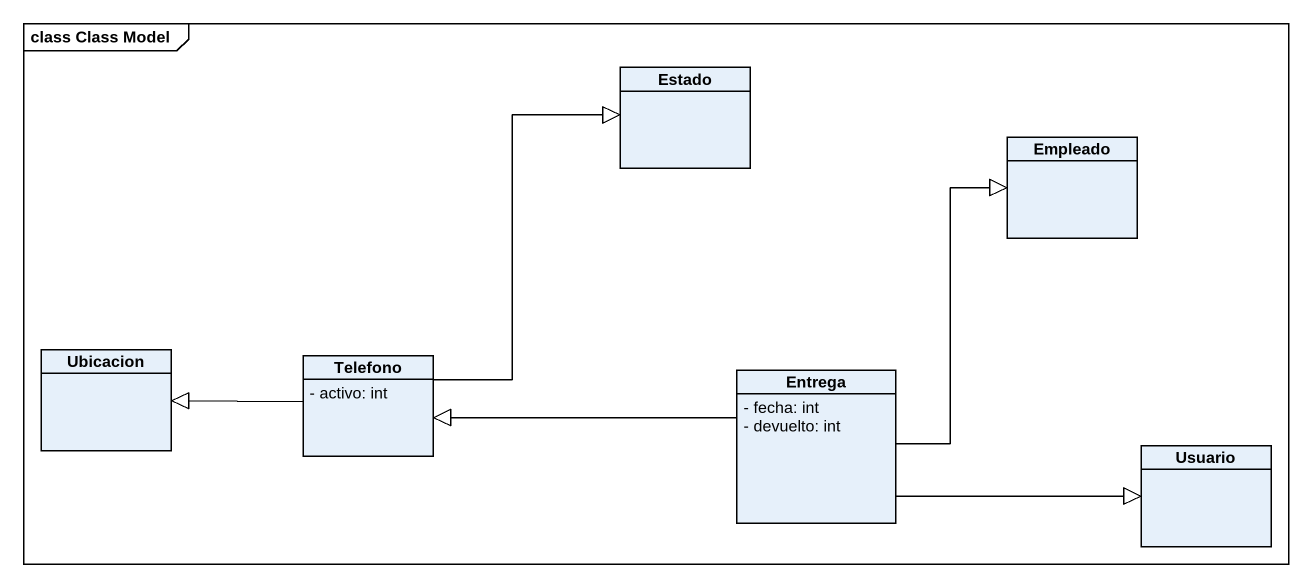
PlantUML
@startuml
mainframe class Class Model
hide circle
hide empty members
skinparam classAttributeIconSize 0
class Estado
class Empleado
class Ubicacion
class Telefono {
  - activo: int
}
class Entrega {
  - fecha: int
  - devuelto: int
}
class Usuario
Telefono -up-|> Estado
Telefono -left-|> Ubicacion
Entrega -up-|> Empleado
Entrega -left-|> Telefono
Entrega -right-|> Usuario
@enduml
